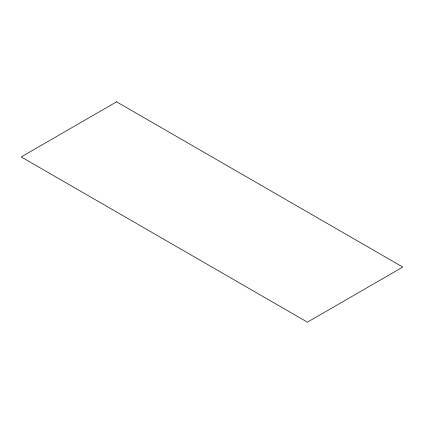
<?xml version="1.0" encoding="UTF-8"?>
<svg xmlns="http://www.w3.org/2000/svg" width="424" height="424" viewBox="0 0 424 424"><rect width="100%" height="100%" fill="white"/><g stroke="black" fill="none" stroke-linecap="round" stroke-linejoin="round"><path stroke-width="0.64" d="M116.6 101.845L21.2 156.922L307.4 322.155L402.8 267.078L116.6 101.845"/></g></svg>
